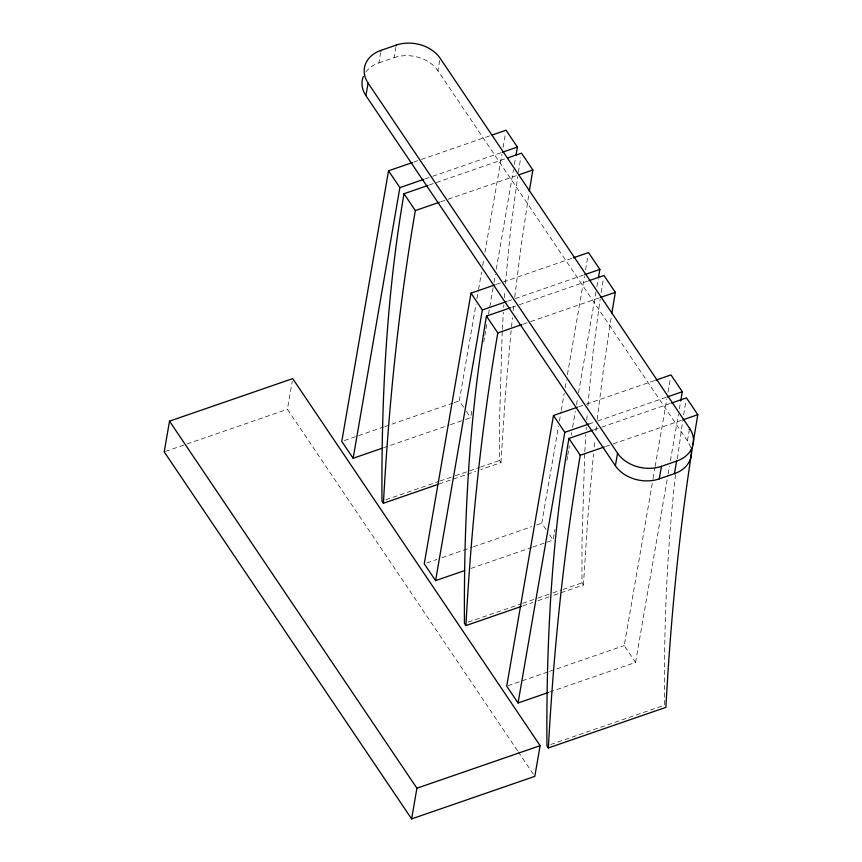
<?xml version="1.0" encoding="UTF-8"?>
<svg xmlns="http://www.w3.org/2000/svg" width="862" height="862" viewBox="0 0 862 862"><rect width="100%" height="100%" fill="white"/><g stroke="black" fill="none" stroke-linecap="round" stroke-linejoin="round"><path stroke-width="0.65" stroke-dasharray="4.31 3.23" d="M502.212 331.73L499.529 420.71L499.507 460.513L500.951 462.657L480.727 469.639M584.684 454.08L581.99 543.06L581.979 582.863L583.423 585.007L553.092 595.48M502.341 329.273L503.343 312.173M500.951 462.657L505.391 394.893L511.252 329.219M584.813 451.623L585.815 434.523M583.423 585.007L587.862 517.243L593.487 453.875M503.667 307.325L503.828 304.9M586.128 429.675L586.289 427.25M504.324 297.659L504.852 290.494M586.796 420.02L587.324 412.844M505.412 283.35L510.584 229.917L517.685 176.699M587.884 405.7L593.045 352.267L600.146 299.049M511.489 326.903L512.448 317.701M594.198 446.958L594.92 440.051M513.192 310.816L513.946 303.984M595.911 430.881L596.418 426.334M675.517 474.617C666.8 551.141 663.859 628.236 664.44 705.224L665.884 707.357M514.722 297.164L521.176 245.648L528.945 193.411M597.183 419.514L603.648 367.999L611.417 315.761M677.413 458.832L682.618 421.399M518.353 172.378L520.788 157.401M601.159 292.574L603.26 279.751M683.631 414.924L686.087 399.979M517.523 750.705L287.412 409.31L292.272 381.176M365.854 72.009A32.562 24.686 9.8 0 1 378.892 62.894L380.648 52.69M378.892 62.894L394.053 57.657L395.82 47.453M690.57 447.583A32.562 24.686 9.8 0 0 687.413 440.891L437.95 70.781L440.116 58.228M463.551 407.176L459.306 400.873L476.029 304.017M476.945 298.715L478.324 290.753M478.55 289.427L481.535 272.176M482.677 265.55L483.819 258.912M484.972 252.275L501.932 154.104M503.074 147.467L505.369 134.203M465.588 419.438L470.641 417.693L472.02 409.73M483.701 342.074L484.627 336.762M484.853 335.437L485.769 330.135M485.996 328.81L486.911 323.498M488.517 314.21L493.096 287.682M494.023 282.37L495.391 274.407M496.307 269.106L513.493 169.599M514.409 164.297L515.562 157.66M546.023 529.527L541.767 523.223L558.501 426.378M559.416 421.065L561.022 411.777M561.248 410.452L564.233 393.201M565.149 387.9L566.517 379.937M567.433 374.636L584.393 276.454M585.546 269.817L588.067 255.227M532.888 547.025L553.113 540.043L554.255 533.416M554.481 532.08L554.945 529.43M566.862 460.448L567.552 456.461M567.778 455.136L568.694 449.835M568.92 448.499L569.383 445.848M571.215 435.235L571.678 432.584M572.594 427.272L575.342 411.357M576.484 404.72L577.626 398.093M578.553 392.781L595.965 291.949M596.881 286.647L598.26 278.685M549.654 692.067L635.574 662.393L624.239 645.573L652.89 479.735M653.116 478.41L654.948 467.797M655.174 466.471L666.865 398.804M668.007 392.178L670.528 377.578M635.574 662.393L667.888 475.328M668.115 474.003L669.494 466.04M670.41 460.739L678.437 414.299M679.353 408.997L680.495 402.36M687.413 440.891L689.18 430.698M413.803 162.067L420.128 159.89M421.389 159.448L490.887 135.463M425.149 178.897L431.463 176.71M432.724 176.279L500.962 152.714M429.265 185.007L505.089 158.834M440.611 201.837L446.925 199.65M448.186 199.219L516.424 175.654M496.275 284.417L572.099 258.244M507.61 301.247L513.935 299.06M515.196 298.629L583.434 275.064M511.737 307.368L518.051 305.18M519.323 304.749L587.561 281.184M523.072 324.187L529.397 322M530.658 321.569L598.896 298.015M165.482 451.408L185.804 444.393M187.076 443.952L287.412 409.31M344.315 440.568L383.482 427.046M384.754 426.615L452.981 403.05M454.252 402.619L459.306 400.873M383.45 447.798L449.167 425.106M450.427 424.675L464.327 419.88M578.747 406.778L585.061 404.59M586.322 404.159L654.56 380.595M588.821 424.029L596.396 421.41M597.668 420.979L665.906 397.425M385.777 499.777L438.855 481.459M440.116 481.018L454.015 476.223M455.276 475.792L479.294 467.495M480.554 467.064L499.507 460.513M594.209 429.718L600.523 427.53M601.784 427.099L670.022 403.535M439.027 484.035L475.673 471.385M605.544 446.538L611.858 444.35M613.13 443.919L682.629 419.923M426.776 562.918L436.894 559.427M441.947 557.682L472.268 547.219M473.54 546.777L531.66 526.714M536.714 524.969L541.767 523.223M470.975 568.403L531.628 547.467M468.249 622.127L521.316 603.809M522.587 603.368L536.487 598.573M537.748 598.142L551.648 593.336M552.908 592.905L561.755 589.845M563.015 589.414L581.979 582.863M522.76 605.954L532.867 602.463M537.931 600.717L551.831 595.911M507.987 685.71L548.426 671.746M549.687 671.315L624.239 645.573M550.71 744.488L664.44 705.224M466.396 411.389L470.641 417.693M549.568 534.785L553.113 540.043M518.277 751.815L533.319 774.13M394.053 57.657A32.562 24.686 9.8 0 1 437.95 70.781"/><path stroke-width="1.29" d="M510.476 307.799L486.459 316.085C469.068 417.51 463.734 520.659 464.456 623.442L465.9 625.586L521.499 606.385M437.767 484.476L383.428 503.236C388.773 405.205 398.643 307.335 415.333 210.565L403.998 193.734L428.005 185.449M465.9 625.586C471.234 527.555 481.115 429.685 497.805 332.915L486.459 316.085M692.52 446.71C678.987 533.039 670.625 620.123 665.884 707.357L548.361 747.936C553.706 649.905 563.576 552.036 580.266 455.265L568.931 438.435L592.937 430.149M692.854 444.555L697.789 414.687L686.454 397.867L671.282 403.104M529.29 191.267L532.856 169.986L521.521 153.167L507.61 157.961M611.761 313.617L615.328 292.337L603.982 275.517L588.821 280.753M169.512 421.152L164.211 451.85L411.616 818.9L534.817 776.36L540.118 745.673L292.714 378.623L169.512 421.152L416.917 788.213L411.616 818.9M691.108 450.029A32.562 24.686 9.8 0 1 674.45 473.647L659.279 478.884A32.562 24.686 9.8 0 1 615.382 465.76L365.919 95.65L368.096 83.097A32.562 24.686 9.8 0 1 381.058 50.341L396.229 45.104A32.562 24.686 9.8 0 1 440.116 58.228L689.589 428.339L689.309 429.912M380.929 51.127L381.058 50.341M396.089 45.891L396.229 45.104M412.542 162.509L388.536 170.795L341.783 441.441L353.129 458.272L382.189 448.229M353.129 458.272L399.871 187.614L388.536 170.795M403.998 193.734C386.596 295.16 381.263 398.309 381.985 501.091L383.428 503.236M495.014 284.859L470.997 293.145L424.255 563.791L435.59 580.622L464.65 570.579M435.59 580.622L482.343 309.975L470.997 293.145M516.015 155.009L517.394 147.046L506.048 130.227L492.148 135.022M577.475 407.209L553.469 415.495L506.716 686.141L518.062 702.972L548.383 692.498M518.062 702.972L564.804 432.325L553.469 415.495M568.931 438.435C551.529 539.86 546.196 643.009 546.928 745.792L548.361 747.936M598.487 277.359L599.855 269.397L588.52 252.577L573.359 257.813M615.382 465.76L617.558 453.207L368.096 83.097M659.279 478.884L661.456 466.331L676.616 461.095A32.562 24.686 9.8 0 0 689.589 428.339M680.721 401.035L682.327 391.747L670.992 374.927L655.82 380.164M674.45 473.647L676.616 461.095M399.871 187.614L423.878 179.328M502.234 152.283L517.394 147.046M415.333 210.565L439.34 202.268M518.956 174.781L532.856 169.986M482.343 309.975L506.35 301.678M584.695 274.633L599.855 269.397M497.805 332.915L521.812 324.618M600.157 297.573L615.328 292.337M564.804 432.325L588.821 424.029M667.166 396.983L682.327 391.747M580.266 455.265L604.284 446.969M682.629 419.923L697.789 414.687M416.917 788.213L540.118 745.673M365.919 95.65A32.562 24.686 9.8 0 1 363.311 76.556M661.456 466.331A32.562 24.686 9.8 0 1 617.558 453.207"/></g></svg>
